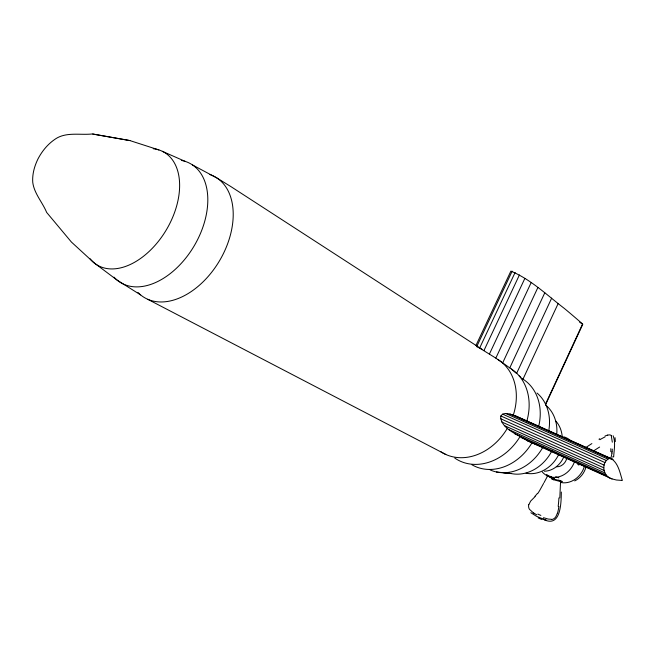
<?xml version="1.0" encoding="UTF-8"?>
<svg xmlns="http://www.w3.org/2000/svg" width="655" height="655" viewBox="0 0 655 655"><rect width="100%" height="100%" fill="white"/><g stroke="black" fill="none" stroke-linecap="round" stroke-linejoin="round"><path stroke-width="0.98" d="M612.294 449.093L612.196 451.647M561.327 492.028C561.155 502.86 560.983 528.708 543.028 519.153L546.311 520.258L536.56 516.328L530.845 512.718M560.991 481.712L562.293 481.458L560.745 480.885L560.549 481.49L559.812 497.988M621.857 480.41L616.396 480.009L612.04 478.911L527.316 440.717C519.178 434.969 500.928 429.221 500.657 416.555C502.999 410.988 511.309 414.451 515.387 415.86L611.279 458.623C618.312 463.249 619.9 472.533 622.25 480.099L622.111 480.402M551.887 478.404L551.715 478.92M612.097 452.949L610.681 459.032M613.661 456.969C613.997 450.05 615.839 442.395 613.113 435.755M612.04 478.911C602.764 476.987 600.586 461.963 609.494 458.41L611.279 458.623M558.895 506.413L558.756 507.298A45.94 44.908 5.4 0 1 557.421 513.414M612.744 457.108L612.843 456.674M528.814 504.686L530.64 501.1L535.192 496.523M557.307 513.381L556.054 516.263A6.067 5.92 -3.7 0 1 551.592 519.571M585.947 467.162C584.325 473.057 580.24 478.24 574.713 480.917M612.057 459.253L612.228 458.836M545.484 404.184L582.532 324.11L579.675 322.194M545.771 404.299L582.819 324.217L578.005 320A985.759 103.965 28.1 0 0 564.299 308.399C547.171 295.323 530.869 279.39 510.875 271.121L475.89 345.586M516.541 373.538L551.666 298.131M558.224 303.404L522.927 379.286L523.279 379.679M515.894 372.973L511.391 369.027L495.827 358.113L531.115 282.682M502.696 362.837L537.87 287.553M509.77 367.873L544.804 292.777M476.701 346.675L512.153 271.186M495.827 358.113L479.624 348.083L515.1 272.505M483.939 350.597L519.415 274.953M489.432 354.019L524.851 278.416M553.467 479.796L553.737 479.354M547.269 474.998L546.622 474.695L547.621 475.948L544.01 482.669M543.568 483.456L539.843 490.194A49.019 42.665 -62.2 0 1 539.147 491.365L537.665 493.641M547.408 476.341L546.761 475.456L547.244 475.645M585.365 447.815L591.874 443.582M598.981 439.21L599.734 438.776M605.032 436.017L607.668 435.035M551.551 519.317L548.169 519.055L543.486 517.687M158.87 149.929L129.878 140.571L92.281 133.972C79.763 135.315 65.426 131.508 54.488 139.613C47.471 144.493 41.986 151.289 38.039 158.821C34.453 166.1 32.177 174.189 32.75 182.36C34.183 193.528 42.477 202.28 46.652 212.425L71.42 242.063L93.992 262.77L117.122 280.127L140.604 294.914M496.457 471.993L511.268 473.573A39.136 32.684 -60.4 0 0 552.059 450.591M503.556 472.738L511.268 473.573M129.878 140.571L92.748 134.005M560.745 480.885L559.738 480.696M560.533 481.597L553.09 479.583M558.175 480.369L551.87 478.297M543.298 447.168L542.962 447.054A45.326 37.548 -60.3 0 1 490.169 469.93M539.294 445.76L539.982 445.998M538.942 445.621L527.316 440.717M162.334 151.321L185.267 161.417M515.387 415.86L613.055 459.671M510.04 414.05L609.494 458.41M505.644 413.444L607.783 459.04M502.491 414.083L606.243 460.457M500.707 415.9L604.974 462.577M500.453 418.635L604.115 465.124M501.82 421.984L603.787 467.785M504.8 425.783L604.016 470.413M509.172 429.77L604.794 472.844M514.65 433.725L606.088 474.941M520.987 437.483L607.815 476.643M477.069 346.839L479.624 348.083M536.822 514.822L534.627 513.676M445.785 454.464L147.76 299.302M192.545 164.97L217.157 178.144L230.953 186.634L481.949 349.279M521.323 418.766L522.649 419.56M522.977 419.765L523.632 420.158M533.571 513.062L529.445 509.279A6.345 5.551 -61.7 0 1 528.741 504.677M521.085 377.575L519.202 375.896M522.215 378.582L522.592 378.909A49.846 40.954 -60.3 0 1 538.656 426.561M611.295 435.87L612.319 442.191M153.221 148.726A65.566 41.322 -59.3 0 1 167.066 228.595A65.566 41.322 -59.3 0 1 90.03 258.717M563.488 457.616A21.41 18.152 -60.6 0 1 544.42 471.223M566.845 457.927A9.882 8.433 -60.6 0 1 556.365 466.761M181.329 160.418A68.963 44.368 -59.4 0 1 194.74 244.921A68.963 44.368 -59.4 0 1 114.019 277.147M209.633 174.467A69.946 45.875 -59.4 0 1 218.901 261.803A69.946 45.875 -59.4 0 1 138 292.498M497.996 359.513A54.267 43.819 -60.2 0 1 513.283 415.155M507.428 428.157A54.267 43.819 -60.2 0 1 440.864 451.762M511.391 369.027A52.793 43.001 -60.2 0 1 526.587 421.943M519.906 436.828A52.793 43.001 -60.2 0 1 454.775 458.074M531.999 442.805A49.846 40.954 -60.3 0 1 472.018 464.813M537.01 393.041A45.326 37.548 -60.3 0 1 548.579 431.686M545.607 405.036A39.136 32.684 -60.4 0 1 556.799 433.725M555.62 420.829A31.194 26.249 -60.5 0 1 562.203 436.435M558.649 454.644A31.194 26.249 -60.5 0 1 526.006 473.221M579.544 464.42A1.244 0.778 -67.4 0 1 578.619 463.429M593.446 451.008A108.886 46.833 -39 0 1 599.628 447.037M599.882 439.701A47.316 26.699 -42.4 0 1 605.024 436.926M607.652 435.215A6.083 3.676 -44.3 0 1 611.467 435.706M615.029 437.663A44.9 14.787 -78.5 0 1 615.299 441.609M610.845 448.65A56.919 10.447 -83.8 0 1 610.763 451.672M611.885 451.753A35.452 21.623 -69.3 0 1 611.786 453.039M552.263 477.667A18.913 14.033 13.9 0 1 548.292 475.424M552.091 478.346A19.093 14.385 13.3 0 1 548.104 476.038M553.18 479.411A18.954 13.87 14 0 1 551.797 478.813M560.582 481.54A1.49 0.426 6.7 0 1 561.638 482.252M559.616 480.393A18.979 7.115 14.9 0 1 558.175 480.09M554.228 478.551A18.422 12.846 18.2 0 1 550.274 476.324M558.887 477.863A17.685 5.748 18.6 0 1 555.686 476.775M553.909 479.034A19.494 13.689 17 0 1 549.733 476.734M558.903 497.923A102.008 98.782 35.3 0 1 558.175 506.299M541.922 519.546A44.786 29.819 3.5 0 1 538.148 517.876M540.866 515.411A56.78 30.531 8.7 0 1 537.878 514.077M534.717 513.569A35.255 29.434 -18.1 0 1 533.661 512.963M537.395 493.411A21.222 17.701 -60.2 0 1 534.955 496.236M584.325 466.696A21.05 18.062 -60.7 0 1 561.384 482.612M564.045 436.91A21.279 18.152 -60.6 0 1 571.168 441.355M574.353 462.111A21.279 18.152 -60.6 0 1 542.332 472.034M579.659 464.264A1.899 1.187 -81.5 0 1 578.177 464.747A1.899 1.187 -81.5 0 1 577.702 462.684"/></g></svg>
